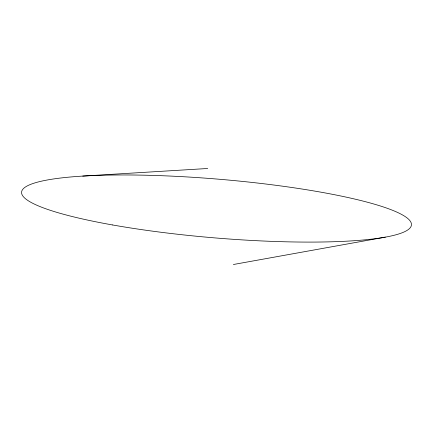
<?xml version="1.0" encoding="UTF-8"?>
<svg xmlns="http://www.w3.org/2000/svg" width="433" height="433" viewBox="0 0 433 433"><rect width="100%" height="100%" fill="white"/><g stroke="black" fill="none" stroke-linecap="round" stroke-linejoin="round"><path stroke-width="0.65" d="M233.36 264.509L385.338 237.132M82.746 176.085L207.721 168.491M112.477 224.944A195.597 29.406 4.8 0 0 411.307 225.674A195.597 29.406 4.8 0 0 125.803 174.964A195.597 29.406 4.8 0 0 112.477 224.944"/></g></svg>
